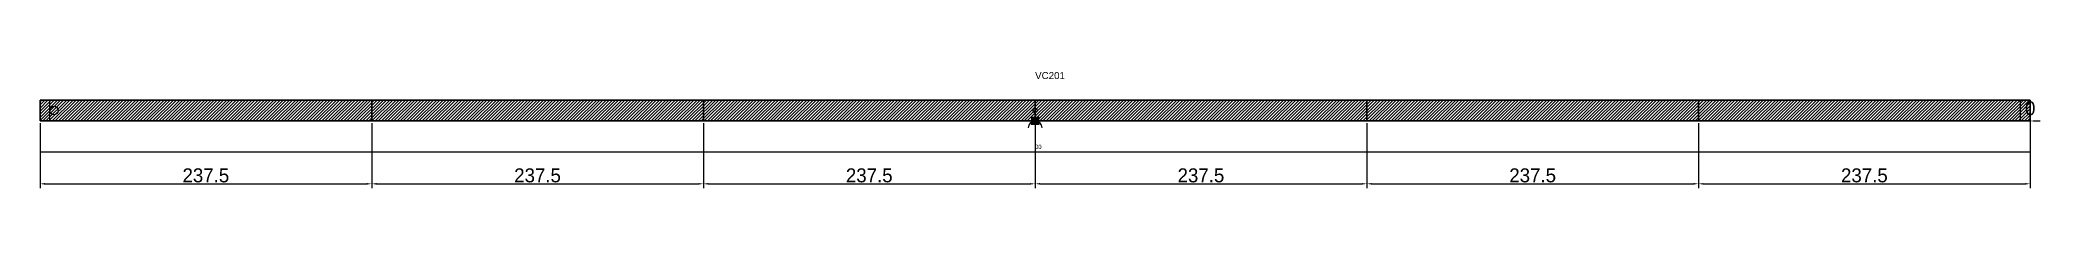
# Model space of a CAD drawing. Header units: metres. Extents: x 12796 to 14228, y 13111 to 13194.
import ezdxf

# ---------------------------------------------------------------- set-up
doc = ezdxf.new("R2010")
doc.units = ezdxf.units.M
for name, color, linetype in [('00 - FELIPE', 2, 'CONTINUOUS'), ('COTA', 241, 'CONTINUOUS'), ('Escoras', 2, 'CONTINUOUS'), ('Forcador', 251, 'CONTINUOUS'), ('Hachura', 251, 'CONTINUOUS'), ('NOMENCLATURA', 7, 'CONTINUOUS'), ('Painéis', 200, 'CONTINUOUS'), ('REAPROVEITAMENTO', 251, 'CONTINUOUS'), ('SARR_2.2x7', 40, 'CONTINUOUS')]:
    doc.layers.add(name, color=color, linetype=linetype)
doc.styles.add('STR_STANDARD', font='arial.ttf')
doc.dimstyles.new('EZ DXF', dxfattribs={"dimtxt": 10, "dimasz": 3.5, "dimexe": 3, "dimexo": 1.5, "dimgap": 1, "dimtad": 1, "dimdec": 1, "dimdsep": 46, "dimcen": 2.5, "dimazin": 3, "dimtfac": 1, "dimtmove": 0, "dimatfit": 3})

msp = doc.modelspace()

# ---------------------------------------------------------------- hatches: boundary and pattern name
at = {"layer": 'REAPROVEITAMENTO'}
h = msp.add_hatch(dxfattribs=at)
h.set_pattern_fill('ANSI31', scale=0.5)
h.paths.add_polyline_path([(12795.5914, 13158.9905), (14220.591156, 13158.9905), (14220.591156, 13173.9905), (12795.5914, 13173.9905)])
h = msp.add_hatch(dxfattribs=at)
h.set_pattern_fill('ANSI31', scale=0.5)
h.paths.add_polyline_path([(12795.5914, 13158.9905), (14220.591156, 13158.9905), (14220.591156, 13173.9905), (12795.5914, 13173.9905)])

# ---------------------------------------------------------------- linework, layer by layer
at = {"layer": '00 - FELIPE'}
msp.add_line((12795.5914, 13136.9905), (14220.591156, 13136.9905), dxfattribs=at)
msp.add_line((12795.5914, 13136.9905), (14220.591156, 13136.9905), dxfattribs=at)
at = {"layer": 'Escoras'}
msp.add_circle((13508.091278, 13166.4905), 1.5, dxfattribs=at)
msp.add_circle((13508.091278, 13166.4905), 1.5, dxfattribs=at)
at = {"layer": 'Forcador'}
msp.add_circle((12805.5914, 13166.4905), 3, dxfattribs=at)
msp.add_circle((12805.5914, 13166.4905), 3, dxfattribs=at)
at = {"layer": 'Hachura'}
msp.add_solid([(13505.091278, 13161.9905), (13511.091278, 13161.9905), (13505.091278, 13155.9905), (13511.091278, 13155.9905)], dxfattribs=at)
msp.add_solid([(13505.091278, 13161.9905), (13511.091278, 13161.9905), (13505.091278, 13155.9905), (13511.091278, 13155.9905)], dxfattribs=at)
at = {"layer": 'Painéis'}
for points in [[(12795.5914, 13158.9905), (12795.5914, 13173.9905)], [(12795.5914, 13173.9905), (14220.591156, 13173.9905)], [(12795.5914, 13158.9905), (12795.5914, 13173.9905)], [(12795.5914, 13173.9905), (14220.591156, 13173.9905)], [(13033.0914, 13158.9905), (13033.0914, 13173.9905)], [(13033.0914, 13158.9905), (13033.0914, 13173.9905)], [(13270.5914, 13158.9905), (13270.5914, 13173.9905)], [(13270.5914, 13158.9905), (13270.5914, 13173.9905)], [(13508.0914, 13158.9905), (13508.0914, 13173.9905)], [(13508.0914, 13158.9905), (13508.0914, 13173.9905)], [(13745.5914, 13158.9905), (13745.5914, 13173.9905)], [(13745.5914, 13158.9905), (13745.5914, 13173.9905)], [(13983.0914, 13158.9905), (13983.0914, 13173.9905)], [(13983.0914, 13158.9905), (13983.0914, 13173.9905)], [(14220.591156, 13158.9905), (14220.591156, 13173.9905)], [(14220.591156, 13158.9905), (14220.591156, 13173.9905)], [(12795.5914, 13158.9905), (14220.591156, 13158.9905)], [(12795.5914, 13158.9905), (14220.591156, 13158.9905)]]:
    msp.add_lwpolyline(points, close=True, dxfattribs=at)
msp.add_arc((13508.091278, 13153.9905), 5, 0, 180, dxfattribs=at)
msp.add_arc((13508.091278, 13153.9905), 5, 0, 180, dxfattribs=at)
at = {"layer": 'SARR_2.2x7'}
for p, q in [((12802.5914, 13158.9905), (12802.5914, 13173.9905)), ((12802.5914, 13158.9905), (12802.5914, 13173.9905)), ((14213.591156, 13158.9905), (14213.591156, 13173.9905)), ((14213.591156, 13158.9905), (14213.591156, 13173.9905))]:
    msp.add_line(p, q, dxfattribs=at)

# ---------------------------------------------------------------- texts
at = {"layer": '00 - FELIPE'}
msp.add_text('00', height=3, dxfattribs=at).set_placement((13508.091278, 13138.9905))
msp.add_text('00', height=3, dxfattribs=at).set_placement((13508.091278, 13138.9905))
at = {"layer": 'NOMENCLATURA', "style": 'STR_STANDARD'}
msp.add_text('VC201', height=5, dxfattribs=at).set_placement((13508.091278, 13188.9905))
msp.add_text('VC201', height=5, dxfattribs=at).set_placement((13508.091278, 13188.9905))

# ---------------------------------------------------------------- dimensions: what is measured, and where the dimension line sits
at = {"layer": 'COTA'}
for base, p1, p2 in [((14220.5911560001, 13158.9905), (14220.5911560001, 13158.9905), (14220.5911560001, 13173.9905)), ((14220.5911560001, 13158.9905), (14220.5911560001, 13158.9905), (14220.5911560001, 13173.9905)), ((12795.5914, 13113.9905), (12795.5914, 13158.9905), (13033.0914, 13158.9905)), ((12795.5914, 13113.9905), (12795.5914, 13158.9905), (13033.0914, 13158.9905)), ((13033.0914, 13113.9905), (13033.0914, 13158.9905), (13270.5914, 13158.9905)), ((13033.0914, 13113.9905), (13033.0914, 13158.9905), (13270.5914, 13158.9905)), ((13270.5914, 13113.9905), (13270.5914, 13158.9905), (13508.0914, 13158.9905)), ((13270.5914, 13113.9905), (13270.5914, 13158.9905), (13508.0914, 13158.9905)), ((13508.0914, 13113.9905), (13508.0914, 13158.9905), (13745.5914, 13158.9905)), ((13508.0914, 13113.9905), (13508.0914, 13158.9905), (13745.5914, 13158.9905)), ((13745.5914, 13113.9905), (13745.5914, 13158.9905), (13983.0914, 13158.9905)), ((13745.5914, 13113.9905), (13745.5914, 13158.9905), (13983.0914, 13158.9905)), ((13983.0914, 13113.9905), (13983.0914, 13158.9905), (14220.5914, 13158.9905)), ((13983.0914, 13113.9905), (13983.0914, 13158.9905), (14220.5914, 13158.9905))]:
    msp.add_linear_dim(base=base, p1=p1, p2=p2, dimstyle='EZ DXF', dxfattribs=at).render()

doc.saveas('drawing.dxf')
